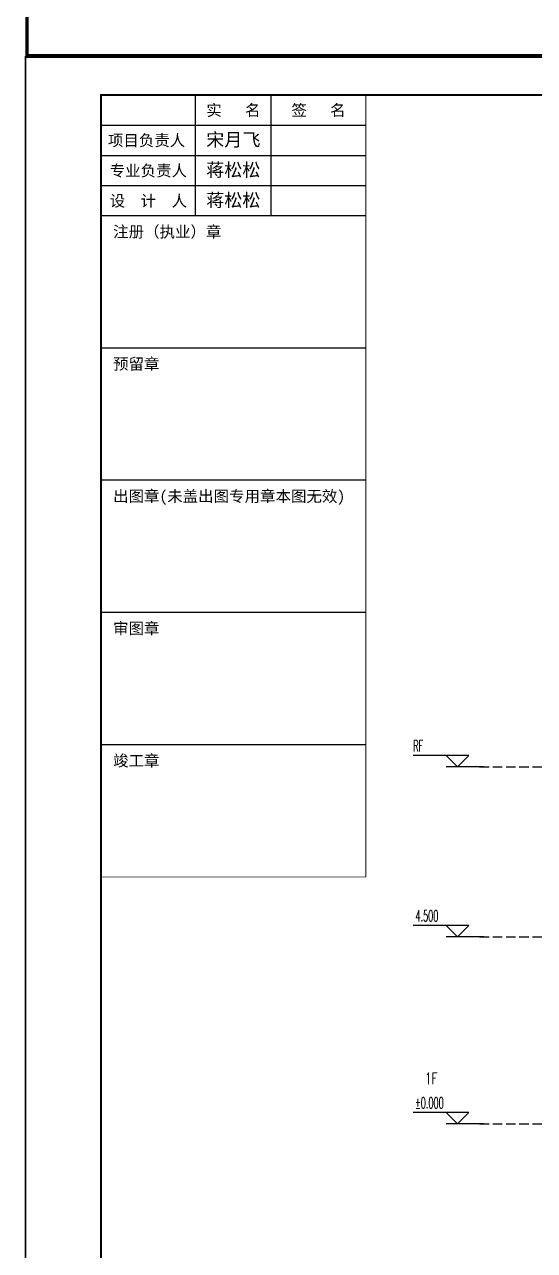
# Model space of a CAD drawing. Extents: x -452079 to 117456, y 3902 to 836955.
# Drawn here: x -328224 to -314735, y 234629 to 267077 of the extents above; entities that cross this region are included whole.
import ezdxf
from ezdxf.enums import TextEntityAlignment as Align

# ---------------------------------------------------------------- set-up
doc = ezdxf.new("R2010")
doc.units = 0
doc.header["$LTSCALE"] = 1000
doc.header["$MEASUREMENT"] = 0
doc.linetypes.add('__DASH', pattern=[0.35, 0.25, -0.1])
for name, color, linetype in [('0-cxFrame', 155, 'Continuous'), ('DIM_ELEV', 3, 'Continuous'), ('qianming', 155, 'Continuous'), ('SPACE', 7, 'Continuous')]:
    doc.layers.add(name, color=color, linetype=linetype)
doc.layers.add('0-cxText', color=131, linetype='Continuous', lineweight=25)
doc.styles.add('_TCH_DIM', font='SIMPLEX', dxfattribs={"width": 0.75, "bigfont": '@1HZTXT'})
doc.styles.add('_TCH_LABEL', font='COMPLEX', dxfattribs={"bigfont": 'GBCBIG'})
doc.styles.add('cx_biaoti', font='')
doc.styles.add('cx_tuming', font='')
doc.styles.add('cx_tuqian1', font='')
doc.styles.add('图框宋体', font='', dxfattribs={"width": 0.75})
doc.styles.add('黑体', font='', dxfattribs={"height": 12})
doc.styles.get('cx_biaoti').set_extended_font_data('SimSun')
doc.styles.get('cx_tuming').set_extended_font_data('SimHei')
doc.styles.get('cx_tuqian1').set_extended_font_data('SimSun')
doc.styles.get('图框宋体').set_extended_font_data('SimSun')
doc.styles.get('黑体').set_extended_font_data('SimHei')

# ---------------------------------------------------------------- blocks, each defined once
blk = doc.blocks.new('zjcx_lan_xinxi(Dragon)')
for p, q in [((7000, -3200), (0, -3200)), ((7000, -6700), (0, -6700)), ((7000, -10200), (0, -10200)), ((7000, -13700), (0, -13700)), ((7000, -17200), (0, -17200))]:
    blk.add_line(p, q)
at = {"const_width": 25}
blk.add_lwpolyline([(0, -20700), (7000, -20700), (7000, 0), (0, 0)], close=True, dxfattribs=at)
for points in [[(2500, -3200), (2500, 0)], [(4500, -3200), (4500, 0)], [(0, -800), (7000, -800)], [(0, -1600), (7000, -1600)], [(0, -2400), (7000, -2400)]]:
    blk.add_lwpolyline(points)
for points in [[(7000, -3200), (7000, 0)], [(0, -3200), (7000, -3200)], [(0, -20700), (7000, -20700), (7000, -3200)], [(0, -20700), (7000, -20700)]]:
    blk.add_lwpolyline(points, dxfattribs=at)
at = {"style": '图框宋体'}
for s, p in [('实   名', (3500, -400)), ('签   名', (5750, -400)), ('项目负责人', (1204, -1200)), ('专业负责人', (1250, -2000)), ('设  计  人', (1250, -2800))]:
    blk.add_text(s, height=300, dxfattribs=at).set_placement(p, align=Align.MIDDLE)
for s, p in [('注册（执业）章', (318, -3771)), ('预留章', (318, -7271)), ('出图章(未盖出图专用章本图无效)', (318, -10771)), ('审图章', (318, -14271)), ('竣工章', (318, -17771))]:
    blk.add_text(s, height=300, dxfattribs=at).set_placement(p)
blk = doc.blocks.new('T-信息(Dragon)')
at = {"layer": '0-cxFrame'}
blk.add_blockref('zjcx_lan_xinxi(Dragon)', (0, 0), dxfattribs=at)
at = {"layer": 'qianming', "color": 3, "style": 'cx_biaoti'}
for s, p in [('宋月飞', (3497, -1185)), ('蒋松松', (3497, -1985)), ('蒋松松', (3497, -2785))]:
    blk.add_text(s, height=350, dxfattribs=at).set_placement(p, align=Align.MIDDLE_CENTER)
blk = doc.blocks.new('TK22.A1 L(Dragon)')
at = {"layer": '0-cxFrame', "color": 7, "const_width": 0.5}
blk.add_lwpolyline([(0, 0), (-841, 0), (-841, 594), (0, 594)], close=True, dxfattribs=at)
at = {"layer": '0-cxFrame', "const_width": 0.5}
blk.add_lwpolyline([(-80, 10), (-821, 10), (-821, 584), (-80, 584)], close=True, dxfattribs=at)
at = {"layer": '0-cxFrame', "xscale": 0.01, "yscale": 0.01, "zscale": 0.01}
blk.add_blockref('T-信息(Dragon)', (-821, 584), dxfattribs=at)
at = {"style": '黑体', "flags": 4}
blk.add_attdef('图幅', text='', height=3.3, dxfattribs=at).set_placement((-40, 3), align=Align.RIGHT)
at = {"layer": '0-cxText', "flags": 4}
for tag, height, style, p in [('建设单位', 3.5, 'cx_tuming', (-45, 240)), ('项目名称', 3.5, 'cx_tuming', (-45, 210)), ('子项名称', 3.5, 'cx_tuming', (-45, 180)), ('工程编号', 3.3, 'cx_tuqian1', (-35, 165)), ('图名1', 3.5, 'cx_tuming', (-45, 87)), ('图名2', 3.5, 'cx_tuming', (-45, 79)), ('图名3', 3.5, 'cx_tuming', (-45, 71)), ('出图日期', 3.3, 'cx_tuqian1', (-39, 60)), ('专业', 3.3, 'cx_tuqian1', (-55, 52)), ('图号', 3.3, 'cx_tuqian1', (-55, 44)), ('版次', 3.3, 'cx_tuqian1', (-20, 44))]:
    blk.add_attdef(tag, text='', height=height, dxfattribs=dict(at, style=style)).set_placement(p, align=Align.MIDDLE)
blk = doc.blocks.new('TK22.A0+1 L(Dragon)')
at = {"layer": '0-cxFrame', "color": 7, "const_width": 0.5}
blk.add_lwpolyline([(0, 0), (-1485, 0), (-1485, 841), (0, 841)], close=True, dxfattribs=at)
at = {"style": '黑体', "flags": 4}
blk.add_attdef('图幅', text='', height=3.3, dxfattribs=at).set_placement((-40, 3), align=Align.RIGHT)
at = {"layer": '0-cxText', "flags": 4}
for tag, height, style, p in [('建设单位', 3.5, 'cx_tuming', (-45, 240)), ('项目名称', 3.5, 'cx_tuming', (-45, 210)), ('子项名称', 3.5, 'cx_tuming', (-45, 180)), ('工程编号', 3.3, 'cx_tuqian1', (-35, 165)), ('图名1', 3.5, 'cx_tuming', (-45, 87)), ('图名2', 3.5, 'cx_tuming', (-45, 79)), ('图名3', 3.5, 'cx_tuming', (-45, 71)), ('出图日期', 3.3, 'cx_tuqian1', (-39, 60)), ('专业', 3.3, 'cx_tuqian1', (-55, 52)), ('图号', 3.3, 'cx_tuqian1', (-55, 44)), ('版次', 3.3, 'cx_tuqian1', (-20, 44))]:
    blk.add_attdef(tag, text='', height=height, dxfattribs=dict(at, style=style)).set_placement(p, align=Align.MIDDLE)

msp = doc.modelspace()

# ---------------------------------------------------------------- linework, layer by layer
at = {"layer": 'DIM_ELEV'}
for p, q in [((-316474.81, 247731.15), (-317942.37, 247731.15)), ((-316774.81, 247431.15), (-317074.81, 247731.15)), ((-316774.81, 247431.15), (-316474.81, 247731.15)), ((-316074.81, 247431.15), (-317074.81, 247431.15)), ((-316474.81, 243231.15), (-317942.37, 243231.15)), ((-316774.81, 242931.15), (-317074.81, 243231.15)), ((-316774.81, 242931.15), (-316474.81, 243231.15)), ((-316074.81, 242931.15), (-317074.81, 242931.15)), ((-316474.81, 238281.15), (-317942.37, 238281.15)), ((-316774.81, 237981.15), (-317074.81, 238281.15)), ((-316774.81, 237981.15), (-316474.81, 238281.15)), ((-316074.81, 237981.15), (-317074.81, 237981.15))]:
    msp.add_line(p, q, dxfattribs=at)
at = {"layer": 'DIM_ELEV', "linetype": '__DASH'}
for p, q in [((-316187.36, 247431.15), (-261987.6, 247431.15)), ((-316187.36, 242931.15), (-261987.6, 242931.15)), ((-316187.36, 237981.15), (-261987.6, 237981.15))]:
    msp.add_line(p, q, dxfattribs=at)

# ---------------------------------------------------------------- block references
at = {"layer": '0-cxFrame'}
for name, p, xscale, yscale, zscale in [('TK22.A0+1 L(Dragon)', (-75706.06, 266257.12), 170, 170, 170), ('TK22.A1 L(Dragon)', (-244098.56, 206814.62), 100, 100, 100)]:
    msp.add_blockref(name, p, dxfattribs=dict(at, xscale=xscale, yscale=yscale, zscale=zscale))

# ---------------------------------------------------------------- texts
at = {"layer": 'DIM_ELEV', "color": 7, "style": '_TCH_DIM', "width": 0.529412}
for s, p in [('RF', (-317942.37, 247836.15)), ('4.500', (-317883.87, 243336.15)), ('%%P0.000', (-317891.37, 238386.15))]:
    msp.add_text(s, height=297.5, dxfattribs=at).set_placement(p)
at = {"layer": 'SPACE', "linetype": 'ByBlock', "style": '_TCH_LABEL', "width": 0.705882}
msp.add_text('1F', height=297.5, dxfattribs=at).set_placement((-317637.83, 239034.11))

doc.saveas('drawing.dxf')
